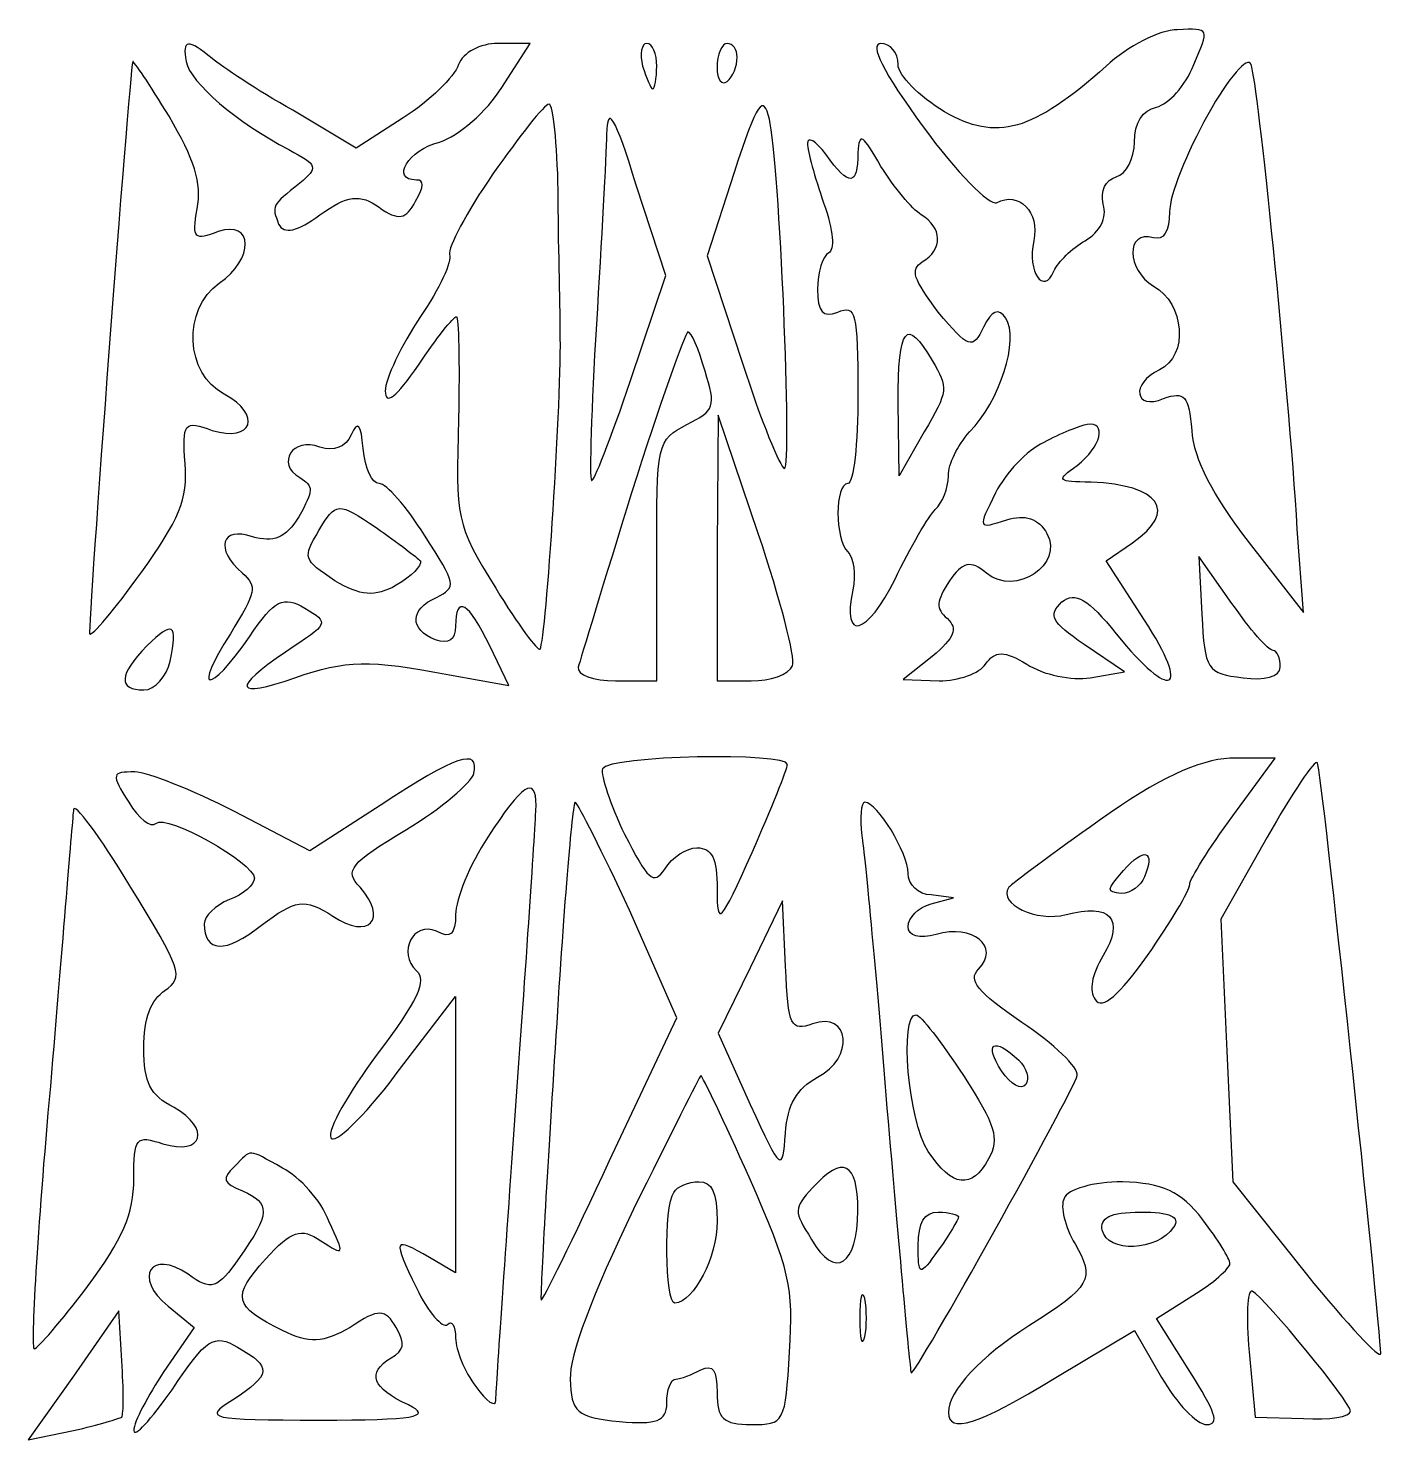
# Model space of a CAD drawing. Extents: x 50 to 162, y 10 to 290.
# Drawn here: x 94.81 to 113.06, y 166.61 to 185.65 of the extents above; entities that cross this region are included whole.
import ezdxf

# ---------------------------------------------------------------- set-up
doc = ezdxf.new("R2010")
doc.units = 0
doc.layers.add('Layer_1', color=7, linetype='CONTINUOUS')

msp = doc.modelspace()

# ---------------------------------------------------------------- linework, layer by layer
at = {"layer": 'Layer_1', "color": 7}
for points in [[(101.200377, 184.851923), (101.580239, 185.445534), (101.146111, 185.445534)], [(96.221474, 185.199902), (96.221474, 185.199902)], [(96.940498, 185.199902), (96.940498, 185.199902)], [(103.099687, 185.138494), (103.099687, 185.138494)], [(104.103608, 185.118024), (104.103608, 185.118024)], [(109.353841, 185.138494), (109.353841, 185.138494)], [(99.870861, 184.442536), (99.233236, 184.033149), (98.378546, 184.544883)], [(110.724057, 184.483474), (110.724057, 184.483474)], [(102.611293, 184.217373), (102.611293, 184.217373)], [(105.324592, 184.094557), (105.324592, 184.094557)], [(104.334238, 183.705639), (103.967943, 182.579825), (104.44277, 181.146971)], [(104.334238, 183.705639), (104.334238, 183.705639)], [(101.078279, 183.68517), (101.078279, 183.68517)], [(102.936889, 180.901339), (103.411716, 182.313724), (103.018288, 183.521415)], [(107.006838, 181.16744), (107.006838, 181.16744)], [(106.898306, 180.205381), (106.559143, 179.61177), (106.545577, 180.594299)], [(104.659834, 178.833935), (104.117174, 180.430544), (104.103608, 178.649711), (104.103608, 178.649711)], [(99.165403, 180.164442), (99.165403, 180.164442)], [(108.512719, 180.062096), (108.512719, 180.062096)], [(102.950455, 179.386607), (102.950455, 179.386607)], [(111.280284, 178.711119), (112.012874, 177.769529), (111.931475, 178.895343)], [(104.103608, 178.649711), (104.103608, 176.848408), (104.564868, 176.848408)], [(109.869368, 177.667182), (109.353841, 178.465487), (109.70657, 178.711119)], [(100.101491, 178.465487), (100.101491, 178.465487)], [(102.733391, 176.848408), (103.289618, 176.848408), (103.289618, 178.465487)], [(111.049653, 177.892345), (110.601959, 178.526895), (110.642658, 177.74906), (110.642658, 177.74906)], [(96.411404, 177.319203), (96.411404, 177.319203)], [(100.49492, 176.930286), (101.295343, 176.787), (101.037579, 177.319203)], [(109.136777, 176.889347), (109.598038, 176.971224), (109.055378, 177.339673)], [(107.006838, 177.175918), (106.613409, 176.868878), (107.101803, 176.848408)], [(111.06322, 175.026636), (111.633013, 175.804472), (111.02252, 175.804472)], [(102.557027, 175.661186), (102.557027, 175.661186)], [(99.558831, 175.169922), (98.609177, 174.555841), (97.59169, 175.088044)], [(99.558831, 175.169922), (99.558831, 175.169922)], [(95.42105, 175.108514), (95.42105, 175.108514)], [(109.258876, 174.965228), (109.258876, 174.965228)], [(106.057183, 174.760535), (106.057183, 174.760535)], [(101.010447, 174.740066), (101.010447, 174.740066)], [(111.524481, 174.740066), (110.900422, 173.634721), (110.981821, 171.853888), (111.06322, 170.093524), (112.053574, 168.844894)], [(111.524481, 174.740066), (111.524481, 174.740066)], [(109.869368, 174.207863), (109.869368, 174.207863)], [(105.026129, 173.000171), (104.98543, 173.880353), (104.551302, 172.979702), (104.551302, 172.979702)], [(106.993271, 173.839414), (107.291734, 173.921292), (106.993271, 173.96223)], [(102.651992, 170.380095), (103.560948, 172.304213), (102.923322, 173.757537)], [(104.551302, 172.979702), (104.117174, 172.09952), (104.551302, 171.137461)], [(99.775895, 171.546848), (100.576319, 172.590784), (100.576319, 170.728074), (100.576319, 168.865363), (100.22359, 169.070057)], [(101.919402, 171.894826), (101.919402, 171.894826)], [(108.173556, 171.731072), (108.173556, 171.731072)], [(107.427399, 171.526378), (107.427399, 171.526378)], [(97.59169, 170.298217), (97.59169, 170.298217)], [(105.392425, 170.011647), (105.392425, 170.011647)], [(108.784048, 169.868361), (108.784048, 169.868361)], [(102.977588, 169.725076), (102.977588, 169.725076)], [(107.359566, 169.622729), (107.359566, 169.622729)], [(104.103608, 169.561321), (104.103608, 169.561321)], [(110.262797, 169.479444), (110.262797, 169.479444)], [(110.47986, 167.534856), (110.032166, 168.251283), (110.52056, 168.558323)], [(96.072242, 167.678141), (96.031543, 168.35363), (95.42105, 167.473448), (95.42105, 167.473448)], [(96.696301, 168.415038), (97.04903, 168.128467), (96.642035, 167.534856)], [(106.03005, 168.251283), (106.03005, 168.251283)], [(108.675517, 167.452978), (109.733703, 168.087528), (110.099999, 167.452978)], [(111.280284, 167.800957), (111.361683, 166.920775), (112.012874, 166.900306)], [(111.280284, 167.800957), (111.280284, 167.800957)], [(95.42105, 167.473448), (94.810558, 166.613735), (95.42105, 166.736551)]]:
    msp.add_lwpolyline(points, dxfattribs=at)
for points in [[(110.317062, 185.629758), (110.072866, 185.629758), (109.638738, 185.404595), (109.353841, 185.138494)], [(110.534126, 185.158963), (110.75119, 185.650227), (110.75119, 185.650227), (110.317062, 185.629758)], [(97.293227, 185.24084), (96.967631, 185.506942), (96.886232, 185.506942), (96.940498, 185.199902)], [(101.146111, 185.445534), (100.915481, 185.445534), (100.671284, 185.322718), (100.617018, 185.158963)], [(103.153953, 185.445534), (103.08612, 185.445534), (103.058987, 185.302248), (103.099687, 185.138494)], [(103.289618, 185.138494), (103.289618, 185.302248), (103.235352, 185.445534), (103.153953, 185.445534)], [(104.239272, 185.445534), (104.17144, 185.445534), (104.103608, 185.302248), (104.103608, 185.118024)], [(104.374937, 185.26131), (104.374937, 185.363656), (104.320671, 185.445534), (104.239272, 185.445534)], [(106.314946, 185.445534), (106.152148, 185.445534), (106.342079, 185.056616), (106.884739, 184.31972)], [(106.545577, 185.158963), (106.545577, 185.322718), (106.437045, 185.445534), (106.314946, 185.445534)], [(98.378546, 184.544883), (97.903719, 184.810984), (97.415325, 185.138494), (97.293227, 185.24084)], [(104.239272, 184.9338), (104.320671, 184.995208), (104.374937, 185.138494), (104.374937, 185.26131)], [(111.307417, 185.158963), (111.266717, 185.281779), (111.008954, 184.995208), (110.724057, 184.483474)], [(96.221474, 185.199902), (96.167208, 184.995208), (95.610981, 177.544366), (95.638114, 177.482958)], [(96.709867, 184.463005), (96.452104, 184.892861), (96.221474, 185.220371), (96.221474, 185.199902)], [(96.940498, 185.199902), (96.994764, 184.913331), (97.632389, 184.381128), (98.32428, 184.01268)], [(100.617018, 185.158963), (100.562752, 184.995208), (100.22359, 184.667699), (99.870861, 184.442536)], [(103.099687, 185.138494), (103.153953, 184.974739), (103.208219, 184.831453), (103.235352, 184.831453)], [(103.235352, 184.831453), (103.262485, 184.831453), (103.289618, 184.974739), (103.289618, 185.138494)], [(104.103608, 185.118024), (104.103608, 184.954269), (104.17144, 184.872392), (104.239272, 184.9338)], [(107.169636, 184.524413), (106.830473, 184.729107), (106.545577, 185.015677), (106.545577, 185.158963)], [(109.353841, 185.138494), (108.363487, 184.258312), (107.875093, 184.115026), (107.169636, 184.524413)], [(110.032166, 184.585821), (110.194964, 184.62676), (110.425594, 184.872392), (110.534126, 185.158963)], [(111.931475, 178.895343), (111.809377, 180.8604), (111.402382, 184.9338), (111.307417, 185.158963)], [(100.359255, 184.115026), (100.617018, 184.196904), (100.99688, 184.524413), (101.200377, 184.851923)], [(104.809065, 184.422066), (104.727666, 184.770045), (104.646267, 184.667699), (104.334238, 183.705639)], [(101.838003, 184.62676), (101.77017, 184.62676), (101.444574, 184.196904), (101.078279, 183.68517)], [(101.960101, 183.460007), (101.946535, 184.094557), (101.892269, 184.62676), (101.838003, 184.62676)], [(103.018288, 183.521415), (102.719825, 184.483474), (102.624859, 184.62676), (102.611293, 184.217373)], [(109.733703, 184.115026), (109.733703, 184.381128), (109.842235, 184.544883), (110.032166, 184.585821)], [(110.724057, 184.483474), (110.439161, 183.971741), (110.208531, 183.398599), (110.208531, 183.173436)], [(97.089729, 183.214375), (97.157562, 183.562354), (97.04903, 183.889863), (96.709867, 184.463005)], [(105.012563, 179.714117), (105.121095, 179.714117), (104.94473, 183.869394), (104.809065, 184.422066)], [(106.884739, 184.31972), (107.332433, 183.705639), (107.780128, 183.255314), (107.875093, 183.296252)], [(100.047225, 183.603293), (99.694496, 183.603293), (99.938693, 184.01268), (100.359255, 184.115026)], [(102.611293, 184.217373), (102.611293, 183.930802), (102.543461, 182.784519), (102.475628, 181.658705)], [(105.568789, 183.951271), (105.433124, 184.135496), (105.324592, 184.196904), (105.324592, 184.094557)], [(105.324592, 184.094557), (105.324592, 183.99221), (105.419558, 183.644231), (105.541656, 183.296252)], [(106.314946, 183.787517), (106.070749, 184.217373), (106.016483, 184.258312), (106.002917, 183.971741)], [(109.489506, 183.644231), (109.625171, 183.68517), (109.733703, 183.889863), (109.733703, 184.115026)], [(98.32428, 184.01268), (98.717709, 183.807986), (98.731275, 183.767047), (98.473512, 183.562354)], [(106.002917, 183.971741), (106.002917, 183.521415), (105.894385, 183.500946), (105.568789, 183.951271)], [(106.857606, 183.132498), (106.735508, 183.214375), (106.491311, 183.500946), (106.314946, 183.787517)], [(98.473512, 183.562354), (98.09365, 183.255314), (98.09365, 183.255314), (98.188615, 183.009682)], [(100.033659, 183.316722), (100.155757, 183.521415), (100.155757, 183.603293), (100.047225, 183.603293)], [(101.078279, 183.68517), (100.72555, 183.173436), (100.467787, 182.682172), (100.49492, 182.600295)], [(109.313142, 183.275783), (109.272442, 183.460007), (109.340275, 183.603293), (109.489506, 183.644231)], [(98.744842, 183.132498), (99.111137, 183.398599), (99.287502, 183.419068), (99.545265, 183.234844)], [(101.987234, 181.556358), (101.987234, 181.945276), (101.960101, 182.804988), (101.960101, 183.460007)], [(107.875093, 183.296252), (108.173556, 183.460007), (108.458453, 183.173436), (108.377054, 182.784519)], [(97.374626, 182.907335), (97.04903, 182.784519), (97.021897, 182.804988), (97.089729, 183.214375)], [(98.188615, 183.009682), (98.256448, 182.866396), (98.446379, 182.907335), (98.744842, 183.132498)], [(99.545265, 183.234844), (99.803028, 183.05062), (99.91156, 183.07109), (100.033659, 183.316722)], [(105.541656, 183.296252), (105.677321, 182.907335), (105.690887, 182.661703), (105.609489, 182.620764)], [(106.871173, 182.497948), (107.156069, 182.661703), (107.142503, 182.968743), (106.857606, 183.132498)], [(109.068945, 182.784519), (109.272442, 182.907335), (109.367408, 183.091559), (109.313142, 183.275783)], [(110.208531, 183.173436), (110.208531, 182.907335), (110.127132, 182.784519), (109.991467, 182.825457)], [(97.388192, 182.211377), (97.86302, 182.538887), (97.849453, 183.07109), (97.374626, 182.907335)], [(108.377054, 182.784519), (108.282088, 182.354662), (108.512719, 182.047622), (108.648384, 182.375132)], [(108.648384, 182.375132), (108.70265, 182.497948), (108.89258, 182.682172), (109.068945, 182.784519)], [(109.991467, 182.825457), (109.611605, 182.927804), (109.625171, 182.395601), (109.991467, 182.170438)], [(100.49492, 182.600295), (100.535619, 182.518417), (100.359255, 182.1295), (100.101491, 181.761051)], [(105.609489, 182.620764), (105.52809, 182.579825), (105.460257, 182.354662), (105.460257, 182.1295)], [(107.088237, 181.822459), (106.749074, 182.272785), (106.708375, 182.395601), (106.871173, 182.497948)], [(97.456025, 180.717115), (96.926931, 180.983216), (96.886232, 181.863398), (97.388192, 182.211377)], [(105.460257, 182.1295), (105.460257, 181.822459), (105.52809, 181.740582), (105.731587, 181.822459)], [(109.991467, 182.170438), (110.412028, 181.945276), (110.466294, 181.228848), (110.072866, 181.044624)], [(105.731587, 181.822459), (105.975784, 181.924806), (106.002917, 181.822459), (106.002917, 180.717115)], [(107.698729, 181.617766), (107.549497, 181.310726), (107.495231, 181.331195), (107.088237, 181.822459)], [(107.997192, 181.740582), (107.902226, 181.883867), (107.807261, 181.842929), (107.698729, 181.617766)], [(100.101491, 181.761051), (99.843728, 181.372134), (99.626664, 180.921808), (99.626664, 180.758053)], [(100.074358, 181.106032), (100.318555, 181.474481), (100.549186, 181.761051), (100.589885, 181.761051)], [(100.589885, 181.761051), (100.617018, 181.761051), (100.630585, 181.146971), (100.617018, 180.389605)], [(102.475628, 181.658705), (102.407796, 180.532891), (102.380663, 179.591301), (102.407796, 179.550362)], [(106.545577, 180.594299), (106.545577, 181.638235), (106.654109, 181.761051), (107.006838, 181.16744)], [(107.508798, 180.205381), (107.915793, 180.614768), (108.187123, 181.454011), (107.997192, 181.740582)], [(101.715904, 177.278265), (101.797303, 177.401081), (102.014367, 180.737584), (101.987234, 181.556358)], [(103.710179, 181.556358), (103.66948, 181.535889), (103.330317, 180.573829), (102.950455, 179.386607)], [(103.94081, 181.024155), (103.859411, 181.331195), (103.750879, 181.556358), (103.710179, 181.556358)], [(99.626664, 180.758053), (99.626664, 180.55336), (99.775895, 180.676176), (100.074358, 181.106032)], [(104.44277, 181.146971), (104.700533, 180.348667), (104.958297, 179.714117), (105.012563, 179.714117)], [(107.006838, 181.16744), (107.223901, 180.798992), (107.223901, 180.758053), (106.898306, 180.205381)], [(110.072866, 181.044624), (109.679437, 180.8604), (109.733703, 180.491952), (110.127132, 180.655707)], [(102.407796, 179.550362), (102.434929, 179.509423), (102.665559, 180.103034), (102.936889, 180.901339)], [(103.696613, 180.307728), (104.076475, 180.491952), (104.090041, 180.55336), (103.94081, 181.024155)], [(97.293227, 180.22585), (97.835887, 180.062096), (97.971551, 180.430544), (97.456025, 180.717115)], [(106.002917, 180.717115), (106.002917, 180.041626), (105.948651, 179.509423), (105.867252, 179.509423)], [(110.127132, 180.655707), (110.412028, 180.758053), (110.466294, 180.696645), (110.506993, 180.22585)], [(96.926931, 179.775525), (96.886232, 180.328197), (96.913365, 180.369136), (97.293227, 180.22585)], [(99.328201, 179.980218), (99.301068, 180.307728), (99.260369, 180.369136), (99.165403, 180.164442)], [(100.617018, 180.389605), (100.576319, 179.018159), (100.576319, 178.97722), (101.118978, 178.097038)], [(103.289618, 178.465487), (103.289618, 180.082565), (103.289618, 180.082565), (103.696613, 180.307728)], [(109.096078, 180.307728), (109.001112, 180.287258), (108.729783, 180.184912), (108.512719, 180.062096)], [(108.960413, 179.755055), (109.286009, 180.000688), (109.367408, 180.348667), (109.096078, 180.307728)], [(98.744842, 180.000688), (98.378546, 180.143973), (98.147916, 179.775525), (98.473512, 179.591301)], [(99.165403, 180.164442), (99.097571, 180.000688), (98.934773, 179.93928), (98.744842, 180.000688)], [(107.223901, 179.61177), (107.223901, 179.775525), (107.346, 180.021157), (107.508798, 180.205381)], [(110.506993, 180.22585), (110.534126, 179.836933), (110.79189, 179.345669), (111.280284, 178.711119)], [(99.545265, 179.509423), (99.4503, 179.509423), (99.355334, 179.714117), (99.328201, 179.980218)], [(108.512719, 180.062096), (108.282088, 179.959749), (107.997192, 179.652709), (107.861527, 179.386607)], [(96.330006, 178.301732), (96.845532, 179.018159), (96.967631, 179.30473), (96.926931, 179.775525)], [(109.150344, 179.529893), (108.689083, 179.529893), (108.675517, 179.550362), (108.960413, 179.755055)], [(98.473512, 179.591301), (98.663443, 179.468485), (98.663443, 179.427546), (98.459945, 179.059098)], [(107.047537, 179.161444), (107.142503, 179.243322), (107.223901, 179.448015), (107.223901, 179.61177)], [(109.70657, 178.711119), (110.330629, 179.140975), (110.072866, 179.488954), (109.150344, 179.529893)], [(100.155757, 178.813466), (99.91156, 179.202383), (99.64023, 179.509423), (99.545265, 179.509423)], [(102.950455, 179.386607), (102.58416, 178.199385), (102.258564, 177.134979), (102.231431, 177.032632)], [(105.867252, 179.509423), (105.690887, 179.509423), (105.690887, 178.752057), (105.867252, 178.588303)], [(107.861527, 179.386607), (107.61733, 178.895343), (107.61733, 178.895343), (108.010758, 179.018159)], [(98.731275, 178.874874), (98.961906, 179.263791), (98.989039, 179.263791), (99.504565, 178.915812)], [(106.504877, 178.219854), (106.708375, 178.649711), (106.966138, 179.079567), (107.047537, 179.161444)], [(98.459945, 179.059098), (98.283581, 178.772527), (98.120783, 178.711119), (97.835887, 178.792996)], [(108.010758, 179.018159), (108.254955, 179.100036), (108.444886, 179.038628), (108.553418, 178.833935)], [(97.835887, 178.792996), (97.415325, 178.936282), (97.32036, 178.629241), (97.700222, 178.301732)], [(98.948339, 178.199385), (98.514211, 178.485956), (98.514211, 178.506425), (98.731275, 178.874874)], [(99.504565, 178.915812), (99.803028, 178.711119), (100.060792, 178.506425), (100.101491, 178.465487)], [(100.318555, 177.974222), (100.589885, 178.117508), (100.589885, 178.137977), (100.155757, 178.813466)], [(105.121095, 177.053102), (105.161794, 177.155448), (104.958297, 177.953753), (104.659834, 178.833935)], [(108.553418, 178.833935), (108.784048, 178.424548), (108.132857, 177.974222), (107.739428, 178.301732)], [(105.867252, 178.588303), (105.948651, 178.506425), (105.975784, 178.281263), (105.935084, 178.076569)], [(100.101491, 178.465487), (100.128624, 178.404079), (99.979393, 178.260793), (99.775895, 178.137977)], [(107.739428, 178.301732), (107.522364, 178.485956), (107.413832, 178.445017), (107.237468, 178.199385)], [(95.638114, 177.482958), (95.665247, 177.442019), (95.977277, 177.810468), (96.330006, 178.301732)], [(97.700222, 178.301732), (97.903719, 178.117508), (97.890153, 178.0561), (97.537424, 177.482958)], [(99.775895, 178.137977), (99.490999, 177.974222), (99.287502, 177.994692), (98.948339, 178.199385)], [(105.935084, 178.076569), (105.785853, 177.360142), (106.125015, 177.462489), (106.504877, 178.219854)], [(107.237468, 178.199385), (107.061104, 177.912814), (107.047537, 177.830937), (107.210335, 177.687651)], [(97.795187, 177.442019), (98.134349, 177.953753), (98.256448, 177.994692), (98.541344, 177.830937)], [(101.037579, 177.319203), (100.752683, 177.912814), (100.576319, 178.015161), (100.576319, 177.585305)], [(101.118978, 178.097038), (101.417441, 177.605774), (101.688771, 177.237326), (101.715904, 177.278265)], [(108.756915, 177.912814), (108.93328, 178.0561), (109.109644, 177.953753), (109.489506, 177.482958)], [(98.541344, 177.830937), (98.880507, 177.626243), (98.86694, 177.626243), (98.283581, 177.237326)], [(100.304989, 177.401081), (99.95226, 177.544366), (99.95226, 177.810468), (100.318555, 177.974222)], [(109.055378, 177.339673), (108.607684, 177.646713), (108.566985, 177.72859), (108.756915, 177.912814)], [(111.60588, 177.257795), (111.538047, 177.257795), (111.29385, 177.544366), (111.049653, 177.892345)], [(96.723434, 177.11451), (96.831966, 177.626243), (96.764133, 177.667182), (96.411404, 177.319203)], [(107.210335, 177.687651), (107.359566, 177.544366), (107.3053, 177.442019), (107.006838, 177.175918)], [(109.489506, 177.482958), (110.235664, 176.561837), (110.506993, 176.684654), (109.869368, 177.667182)], [(110.642658, 177.74906), (110.683358, 176.991694), (110.710491, 176.950755), (111.198885, 176.889347)], [(97.537424, 177.482958), (97.021897, 176.684654), (97.238961, 176.643715), (97.795187, 177.442019)], [(100.576319, 177.585305), (100.576319, 177.401081), (100.481353, 177.339673), (100.304989, 177.401081)], [(96.411404, 177.319203), (96.031543, 176.930286), (96.017976, 176.725592), (96.370705, 176.725592)], [(98.283581, 177.237326), (97.55099, 176.746062), (97.59169, 176.602776), (98.405679, 176.889347)], [(107.725862, 177.073571), (107.84796, 177.257795), (107.983625, 177.257795), (108.282088, 177.073571)], [(111.700845, 177.032632), (111.700845, 177.155448), (111.660146, 177.257795), (111.60588, 177.257795)], [(96.370705, 176.725592), (96.519936, 176.725592), (96.682734, 176.909816), (96.723434, 177.11451)], [(98.405679, 176.889347), (99.111137, 177.134979), (99.396034, 177.134979), (100.49492, 176.930286)], [(104.564868, 176.848408), (104.822632, 176.848408), (105.066829, 176.930286), (105.121095, 177.053102)], [(107.101803, 176.848408), (107.359566, 176.848408), (107.644463, 176.950755), (107.725862, 177.073571)], [(108.282088, 177.073571), (108.499152, 176.930286), (108.89258, 176.848408), (109.136777, 176.889347)], [(102.231431, 177.032632), (102.204298, 176.930286), (102.434929, 176.848408), (102.733391, 176.848408)], [(111.198885, 176.889347), (111.483781, 176.848408), (111.700845, 176.909816), (111.700845, 177.032632)], [(100.820516, 175.599778), (100.901915, 175.947757), (100.589885, 175.84541), (99.558831, 175.169922)], [(105.053262, 175.722594), (105.053262, 175.886349), (102.638426, 175.84541), (102.557027, 175.661186)], [(104.578435, 174.535372), (104.836198, 175.128983), (105.053262, 175.661186), (105.053262, 175.722594)], [(111.02252, 175.804472), (110.601959, 175.784002), (110.059299, 175.53837), (109.258876, 174.965228)], [(112.202805, 175.743064), (112.175672, 175.804472), (111.863643, 175.333677), (111.524481, 174.740066)], [(113.057495, 167.780488), (113.043928, 168.210344), (112.257071, 175.681656), (112.202805, 175.743064)], [(96.248607, 175.620247), (95.936577, 175.620247), (95.923011, 175.599778), (96.167208, 175.210861)], [(97.59169, 175.088044), (97.021897, 175.374615), (96.424971, 175.620247), (96.248607, 175.620247)], [(99.91156, 174.842412), (100.386388, 175.128983), (100.793383, 175.476962), (100.820516, 175.599778)], [(101.661638, 175.169922), (101.661638, 175.579309), (101.471707, 175.456493), (101.010447, 174.740066)], [(102.557027, 175.661186), (102.529894, 175.579309), (102.665559, 175.169922), (102.85549, 174.781004)], [(96.180774, 174.085047), (95.773779, 174.760535), (95.42105, 175.23133), (95.42105, 175.108514)], [(96.167208, 175.210861), (96.302873, 174.985698), (96.46567, 174.862882), (96.533503, 174.92429)], [(101.390308, 171.116991), (101.53954, 173.204865), (101.661638, 175.026636), (101.661638, 175.169922)], [(102.190732, 175.210861), (102.150032, 175.210861), (102.027934, 173.716598), (101.919402, 171.894826)], [(102.923322, 173.757537), (102.557027, 174.535372), (102.231431, 175.190391), (102.190732, 175.210861)], [(106.097882, 175.210861), (106.043616, 175.210861), (106.03005, 175.006167), (106.057183, 174.760535)], [(106.681242, 174.248801), (106.681242, 174.535372), (106.26068, 175.210861), (106.097882, 175.210861)], [(95.42105, 175.108514), (95.407484, 175.006167), (95.271819, 173.307211), (95.109021, 171.383093)], [(96.533503, 174.92429), (96.669168, 175.067575), (97.86302, 174.392087), (97.86302, 174.187393)], [(109.258876, 174.965228), (108.621251, 174.514903), (108.078591, 174.105516), (108.037891, 174.064577)], [(110.47986, 174.105516), (110.47986, 174.166924), (110.737624, 174.59678), (111.06322, 175.026636)], [(99.287502, 174.064577), (99.070438, 174.28974), (99.151837, 174.392087), (99.91156, 174.842412)], [(102.85549, 174.781004), (103.167519, 174.166924), (103.248918, 174.085047), (103.39815, 174.310209)], [(106.057183, 174.760535), (106.097882, 174.494433), (106.26068, 172.775008), (106.409912, 170.912298)], [(101.010447, 174.740066), (100.76625, 174.371617), (100.576319, 173.900822), (100.576319, 173.696129)], [(103.39815, 174.310209), (103.493115, 174.473964), (103.696613, 174.59678), (103.832278, 174.59678)], [(103.832278, 174.59678), (104.035775, 174.59678), (104.103608, 174.453495), (104.103608, 174.044108)], [(109.584472, 174.28974), (109.869368, 174.61725), (110.0186, 174.555841), (109.869368, 174.207863)], [(104.103608, 174.044108), (104.103608, 173.511905), (104.144307, 173.573313), (104.578435, 174.535372)], [(97.86302, 174.187393), (97.86302, 174.105516), (97.713788, 173.96223), (97.523857, 173.900822)], [(106.993271, 173.96223), (106.816907, 173.96223), (106.681242, 174.105516), (106.681242, 174.248801)], [(109.557339, 173.9827), (109.353841, 174.003169), (109.353841, 174.023638), (109.584472, 174.28974)], [(109.869368, 174.207863), (109.828669, 174.085047), (109.679437, 173.9827), (109.557339, 173.9827)], [(96.655601, 172.672662), (96.913365, 172.856886), (96.886232, 172.938763), (96.180774, 174.085047)], [(98.921206, 173.67566), (99.4096, 173.34815), (99.667363, 173.634721), (99.287502, 174.064577)], [(108.037891, 174.064577), (107.88866, 173.839414), (108.417753, 173.593782), (108.811181, 173.696129)], [(109.910068, 173.143457), (110.222097, 173.593782), (110.47986, 174.023638), (110.47986, 174.105516)], [(97.523857, 173.900822), (97.333926, 173.818945), (97.184695, 173.67566), (97.184695, 173.573313)], [(97.957985, 173.552844), (98.419246, 173.900822), (98.527778, 173.921292), (98.921206, 173.67566)], [(106.681242, 173.532374), (106.681242, 173.65519), (106.816907, 173.798476), (106.993271, 173.839414)], [(108.811181, 173.696129), (109.408107, 173.859884), (109.611605, 173.634721), (109.313142, 173.143457)], [(100.318555, 173.470966), (100.006526, 173.614252), (99.789462, 173.184395), (100.047225, 172.938763)], [(100.576319, 173.696129), (100.576319, 173.430027), (100.508486, 173.368619), (100.318555, 173.470966)], [(97.184695, 173.573313), (97.184695, 173.184395), (97.469591, 173.163926), (97.957985, 173.552844)], [(107.061104, 173.430027), (106.830473, 173.368619), (106.681242, 173.409558), (106.681242, 173.532374)], [(107.630896, 172.959232), (107.929359, 173.266273), (107.549497, 173.573313), (107.061104, 173.430027)], [(109.313142, 173.143457), (109.150344, 172.877355), (109.123211, 172.672662), (109.20461, 172.549846)], [(109.20461, 172.549846), (109.299575, 172.40656), (109.530206, 172.611254), (109.910068, 173.143457)], [(100.047225, 172.938763), (100.196457, 172.815947), (100.060792, 172.529376), (99.518132, 171.812949)], [(105.392425, 172.222336), (105.093962, 172.119989), (105.066829, 172.181397), (105.026129, 173.000171)], [(108.214256, 172.242805), (107.61733, 172.652192), (107.481665, 172.815947), (107.630896, 172.959232)], [(96.370705, 171.894826), (96.370705, 172.304213), (96.46567, 172.549846), (96.655601, 172.672662)], [(105.460257, 171.505909), (105.962217, 171.751541), (105.894385, 172.40656), (105.392425, 172.222336)], [(106.952572, 170.502911), (106.681242, 170.912298), (106.559143, 172.345152), (106.789774, 172.345152)], [(106.789774, 172.345152), (106.84404, 172.345152), (107.128936, 171.976704), (107.427399, 171.526378)], [(108.960413, 171.526378), (108.987546, 171.628725), (108.648384, 171.956234), (108.214256, 172.242805)], [(107.942926, 171.587786), (107.698729, 171.956234), (107.834394, 172.058581), (108.173556, 171.731072)], [(96.7777, 171.096522), (96.452104, 171.260277), (96.370705, 171.424031), (96.370705, 171.894826)], [(99.518132, 171.812949), (99.13827, 171.301215), (98.839807, 170.789482), (98.894073, 170.687135)], [(101.919402, 171.894826), (101.797303, 170.052585), (101.715904, 168.537854), (101.729471, 168.496915)], [(108.173556, 171.731072), (108.282088, 171.628725), (108.322788, 171.48544), (108.268522, 171.403562)], [(98.894073, 170.687135), (98.934773, 170.584788), (99.328201, 170.953237), (99.775895, 171.546848)], [(103.886544, 171.526378), (103.872977, 171.526378), (103.465982, 170.707604), (102.977588, 169.725076)], [(104.537735, 170.154932), (104.198573, 170.912298), (103.90011, 171.526378), (103.886544, 171.526378)], [(106.721941, 167.514386), (106.762641, 167.452978), (108.919713, 171.321685), (108.960413, 171.526378)], [(107.427399, 171.526378), (107.861527, 170.85089), (107.915793, 170.687135), (107.766561, 170.400564)], [(108.268522, 171.403562), (108.214256, 171.321685), (108.065024, 171.403562), (107.942926, 171.587786)], [(95.109021, 171.383093), (94.932656, 169.438505), (94.837691, 167.841896), (94.891957, 167.841896)], [(105.026129, 170.748543), (105.053262, 171.137461), (105.175361, 171.342154), (105.460257, 171.505909)], [(96.628468, 170.605258), (97.171128, 170.441503), (97.27966, 170.809951), (96.7777, 171.096522)], [(101.118978, 167.145938), (101.118978, 167.248285), (101.241077, 169.029118), (101.390308, 171.116991)], [(104.551302, 171.137461), (104.971863, 170.21634), (104.98543, 170.21634), (105.026129, 170.748543)], [(106.409912, 170.912298), (106.57271, 169.049587), (106.708375, 167.514386), (106.721941, 167.514386)], [(96.23504, 170.134463), (96.23504, 170.687135), (96.262173, 170.728074), (96.628468, 170.605258)], [(98.242881, 170.277748), (97.754488, 170.54385), (97.835887, 170.54385), (97.59169, 170.298217)], [(101.729471, 168.496915), (101.743037, 168.476446), (102.163599, 169.315689), (102.651992, 170.380095)], [(106.002917, 169.704606), (106.002917, 170.359625), (105.799419, 170.461972), (105.392425, 170.011647)], [(107.766561, 170.400564), (107.535931, 169.991177), (107.278167, 170.011647), (106.952572, 170.502911)], [(97.59169, 170.298217), (97.415325, 170.134463), (97.442458, 170.073055), (97.700222, 169.970708)], [(98.86694, 169.561321), (98.758408, 169.847892), (98.473512, 170.154932), (98.242881, 170.277748)], [(95.610981, 168.681139), (96.085809, 169.315689), (96.23504, 169.663668), (96.23504, 170.134463)], [(103.520248, 169.950239), (103.560948, 170.032116), (103.723746, 170.093524), (103.859411, 170.093524)], [(103.859411, 170.093524), (104.035775, 170.093524), (104.103608, 169.950239), (104.103608, 169.561321)], [(105.080395, 167.800957), (105.134661, 168.681139), (105.093962, 168.885833), (104.537735, 170.154932)], [(105.392425, 170.011647), (105.134661, 169.725076), (105.134661, 169.704606), (105.378858, 169.315689)], [(109.570905, 170.093524), (109.191043, 170.093524), (108.824748, 169.991177), (108.784048, 169.868361)], [(110.656225, 169.58179), (110.357762, 169.970708), (110.113565, 170.073055), (109.570905, 170.093524)], [(97.700222, 169.970708), (98.080083, 169.806953), (98.080083, 169.663668), (97.659522, 169.070057)], [(103.533815, 168.455976), (103.39815, 168.455976), (103.384583, 169.766014), (103.520248, 169.950239)], [(108.784048, 169.868361), (108.729783, 169.766014), (108.797615, 169.479444), (108.93328, 169.254281)], [(102.977588, 169.725076), (102.421362, 168.578792), (102.109333, 167.739549), (102.122899, 167.432509)], [(105.378858, 169.315689), (105.690887, 168.763016), (106.002917, 168.96771), (106.002917, 169.704606)], [(106.816907, 169.233811), (106.816907, 169.540852), (106.898306, 169.684137), (107.088237, 169.684137)], [(107.088237, 169.684137), (107.237468, 169.684137), (107.359566, 169.643198), (107.359566, 169.622729)], [(107.359566, 169.622729), (107.359566, 169.58179), (107.237468, 169.377097), (107.088237, 169.172403)], [(109.299575, 169.438505), (109.258876, 169.60226), (109.408107, 169.684137), (109.815102, 169.684137)], [(109.815102, 169.684137), (110.222097, 169.684137), (110.357762, 169.622729), (110.262797, 169.479444)], [(98.012251, 169.049587), (98.36498, 169.438505), (98.487078, 169.479444), (98.758408, 169.295219)], [(98.758408, 169.295219), (99.084004, 169.090526), (99.084004, 169.090526), (98.86694, 169.561321)], [(104.103608, 169.561321), (104.103608, 169.070057), (103.791578, 168.476446), (103.533815, 168.455976)], [(110.262797, 169.479444), (110.045733, 169.151934), (109.367408, 169.131465), (109.299575, 169.438505)], [(111.02252, 168.988179), (111.02252, 169.049587), (110.859722, 169.315689), (110.656225, 169.58179)], [(100.22359, 169.070057), (99.735196, 169.356628), (99.721629, 169.336158), (100.047225, 168.66067)], [(108.93328, 169.254281), (109.20461, 168.783486), (109.150344, 168.681139), (108.309221, 168.148936)], [(96.967631, 168.844894), (96.46567, 169.192873), (96.221474, 168.803955), (96.696301, 168.415038)], [(97.659522, 169.070057), (97.361059, 168.6402), (97.27966, 168.619731), (96.967631, 168.844894)], [(98.242881, 168.087528), (97.578123, 168.415038), (97.55099, 168.537854), (98.012251, 169.049587)], [(107.088237, 169.172403), (106.830473, 168.803955), (106.816907, 168.824425), (106.816907, 169.233811)], [(110.52056, 168.558323), (110.79189, 168.722078), (111.02252, 168.926771), (111.02252, 168.988179)], [(94.891957, 167.841896), (94.932656, 167.841896), (95.258252, 168.210344), (95.610981, 168.681139)], [(112.053574, 168.844894), (112.6098, 168.169405), (113.057495, 167.678141), (113.057495, 167.780488)], [(100.047225, 168.66067), (100.210023, 168.33316), (100.399954, 168.107997), (100.467787, 168.169405)], [(106.097882, 168.517384), (106.057183, 168.6402), (106.03005, 168.537854), (106.03005, 168.251283)], [(106.097882, 168.005651), (106.125015, 168.128467), (106.125015, 168.374099), (106.097882, 168.517384)], [(111.320983, 168.619731), (111.253151, 168.6402), (111.239584, 168.271752), (111.280284, 167.800957)], [(112.6505, 167.002653), (112.636933, 167.125469), (111.510914, 168.517384), (111.320983, 168.619731)], [(99.775895, 168.128467), (99.626664, 168.374099), (99.545265, 168.394568), (99.151837, 168.128467)], [(99.151837, 168.128467), (98.799108, 167.923773), (98.59561, 167.903304), (98.242881, 168.087528)], [(99.708063, 167.71908), (99.884427, 167.821427), (99.897994, 167.903304), (99.775895, 168.128467)], [(100.467787, 168.169405), (100.522053, 168.230813), (100.576319, 168.148936), (100.576319, 167.985181)], [(106.03005, 168.251283), (106.03005, 167.964712), (106.057183, 167.862365), (106.097882, 168.005651)], [(108.309221, 168.148936), (107.658029, 167.739549), (107.223901, 167.268754), (107.223901, 166.982183)], [(96.750567, 167.289224), (97.211828, 167.985181), (97.32036, 168.046589), (97.632389, 167.862365)], [(100.576319, 167.985181), (100.576319, 167.821427), (100.698417, 167.534856), (100.847649, 167.330162)], [(97.632389, 167.862365), (98.107216, 167.596264), (98.09365, 167.493917), (97.564557, 167.145938)], [(99.938693, 167.08453), (99.4503, 167.309693), (99.368901, 167.514386), (99.708063, 167.71908)], [(104.564868, 166.818429), (105.012563, 166.818429), (105.026129, 166.838898), (105.080395, 167.800957)], [(96.072242, 166.920775), (96.099375, 166.961714), (96.099375, 167.289224), (96.072242, 167.678141)], [(96.642035, 167.534856), (96.424971, 167.207346), (96.23504, 166.859367), (96.23504, 166.736551)], [(103.547381, 167.432509), (103.615214, 167.432509), (103.764445, 167.493917), (103.886544, 167.555325)], [(103.886544, 167.555325), (104.049342, 167.637202), (104.103608, 167.555325), (104.103608, 167.248285)], [(110.710491, 166.818429), (110.886855, 166.818429), (110.832589, 166.982183), (110.47986, 167.534856)], [(102.122899, 167.432509), (102.136466, 166.982183), (102.204298, 166.920775), (102.787657, 166.859367)], [(103.425283, 167.104999), (103.425283, 167.289224), (103.479549, 167.432509), (103.547381, 167.432509)], [(107.223901, 166.982183), (107.223901, 166.695612), (107.603763, 166.797959), (108.675517, 167.452978)], [(110.099999, 167.452978), (110.303496, 167.104999), (110.574826, 166.818429), (110.710491, 166.818429)], [(96.23504, 166.736551), (96.23504, 166.634204), (96.46567, 166.879837), (96.750567, 167.289224)], [(97.564557, 167.145938), (97.157562, 166.900306), (97.252527, 166.879837), (98.744842, 166.879837)], [(100.847649, 167.330162), (100.99688, 167.125469), (101.118978, 167.043591), (101.118978, 167.145938)], [(104.103608, 167.248285), (104.103608, 166.900306), (104.185006, 166.818429), (104.564868, 166.818429)], [(98.744842, 166.879837), (100.020092, 166.879837), (100.277856, 166.920775), (99.938693, 167.08453)], [(102.787657, 166.859367), (103.289618, 166.818429), (103.425283, 166.859367), (103.425283, 167.104999)], [(112.012874, 166.900306), (112.365603, 166.879837), (112.6505, 166.920775), (112.6505, 167.002653)], [(95.42105, 166.736551), (95.760213, 166.818429), (96.045109, 166.900306), (96.072242, 166.920775)]]:
    msp.add_open_spline(points, degree=3, dxfattribs=at)

doc.saveas('drawing.dxf')
